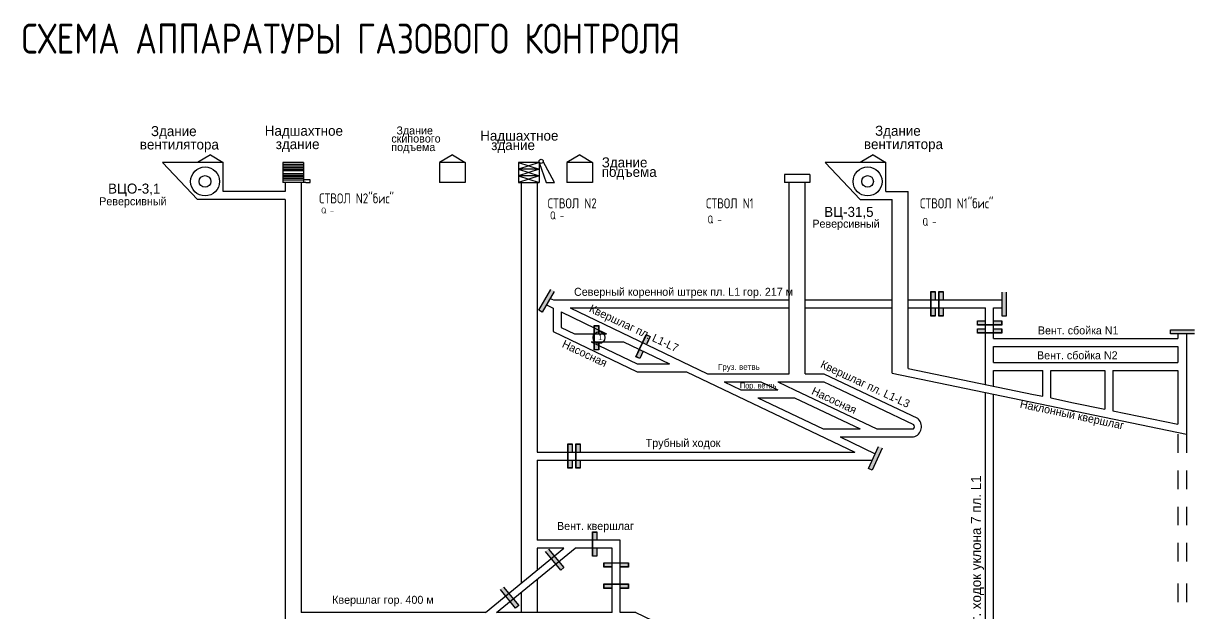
# Model space of a CAD drawing. Header units: millimetres. Extents: x -1340 to 290, y -473 to 375.
# Drawn here: x -683 to -98, y 80 to 375 of the extents above; entities that cross this region are included whole.
import ezdxf

# ---------------------------------------------------------------- set-up
doc = ezdxf.new("R2010")
doc.units = ezdxf.units.MM
for name, color, linetype in [('Двери', 7, 'Continuous'), ('Перемычки', 7, 'Continuous'), ('Условные обозначения', 7, 'Continuous')]:
    doc.layers.add(name, color=color, linetype=linetype)
doc.styles.add('ESKD', font='Eskdwin')

msp = doc.modelspace()

# ---------------------------------------------------------------- hatches: boundary and pattern name
at = {"layer": 'Двери'}
h = msp.add_hatch(color=256, dxfattribs=at)
h.paths.add_polyline_path([(-227.68, 237.09), (-227.68, 241.19), (-229.88, 241.19), (-229.88, 237.09), (-229.78, 237.09), (-229.78, 241.09), (-227.78, 241.09), (-227.78, 237.09)])
h.paths.add_polyline_path([(-229.78, 233.09), (-229.78, 237.09), (-229.88, 237.09), (-229.88, 233.09)])
h.paths.add_polyline_path([(-227.68, 228.99), (-227.68, 233.09), (-227.78, 233.09), (-227.78, 229.09), (-229.78, 229.09), (-229.78, 233.09), (-229.88, 233.09), (-229.88, 228.99)])
h = msp.add_hatch(color=3, dxfattribs=at)
h.paths.add_polyline_path([(-227.78, 241.09), (-229.78, 241.09), (-229.78, 237.09), (-227.78, 237.09)])
h.paths.add_polyline_path([(-229.78, 229.09), (-227.78, 229.09), (-227.78, 233.09), (-229.78, 233.09)])
h = msp.add_hatch(color=256, dxfattribs=at)
h.paths.add_polyline_path([(-223.68, 237.09), (-223.68, 241.19), (-225.88, 241.19), (-225.88, 237.09), (-225.78, 237.09), (-225.78, 241.09), (-223.78, 241.09), (-223.78, 237.09)])
h.paths.add_polyline_path([(-225.78, 233.09), (-225.78, 237.09), (-225.88, 237.09), (-225.88, 233.09)])
h.paths.add_polyline_path([(-223.68, 228.99), (-223.68, 233.09), (-223.78, 233.09), (-223.78, 229.09), (-225.78, 229.09), (-225.78, 233.09), (-225.88, 233.09), (-225.88, 228.99)])
h = msp.add_hatch(color=3, dxfattribs=at)
h.paths.add_polyline_path([(-223.78, 241.09), (-225.78, 241.09), (-225.78, 237.09), (-223.78, 237.09)])
h.paths.add_polyline_path([(-225.78, 229.09), (-223.78, 229.09), (-223.78, 233.09), (-225.78, 233.09)])
h = msp.add_hatch(color=256, dxfattribs=at)
h.paths.add_polyline_path([(-395.87, 220.18), (-395.87, 224.28), (-398.07, 224.28), (-398.07, 220.18), (-397.97, 220.18), (-397.97, 224.18), (-395.97, 224.18), (-395.97, 220.18)])
h.paths.add_polyline_path([(-397.97, 216.18), (-397.97, 220.18), (-398.07, 220.18), (-398.07, 216.18)])
h.paths.add_polyline_path([(-395.87, 212.08), (-395.87, 216.18), (-395.97, 216.18), (-395.97, 212.18), (-397.97, 212.18), (-397.97, 216.18), (-398.07, 216.18), (-398.07, 212.08)])
h = msp.add_hatch(color=3, dxfattribs=at)
h.paths.add_polyline_path([(-395.97, 224.18), (-397.97, 224.18), (-397.97, 220.18), (-395.97, 220.18)])
h.paths.add_polyline_path([(-397.97, 212.18), (-395.97, 212.18), (-395.97, 216.18), (-397.97, 216.18)])
h = msp.add_hatch(color=256, dxfattribs=at)
h.paths.add_polyline_path([(-202.56, 226.66), (-206.66, 226.66), (-206.66, 224.46), (-202.56, 224.46), (-202.56, 224.56), (-206.56, 224.56), (-206.56, 226.56), (-202.56, 226.56)])
h.paths.add_polyline_path([(-198.56, 224.56), (-202.56, 224.56), (-202.56, 224.46), (-198.56, 224.46)])
h.paths.add_polyline_path([(-194.46, 226.66), (-198.56, 226.66), (-198.56, 226.56), (-194.56, 226.56), (-194.56, 224.56), (-198.56, 224.56), (-198.56, 224.46), (-194.46, 224.46)])
h = msp.add_hatch(color=256, dxfattribs=at)
h.paths.add_polyline_path([(-202.56, 222.66), (-206.66, 222.66), (-206.66, 220.46), (-202.56, 220.46), (-202.56, 220.56), (-206.56, 220.56), (-206.56, 222.56), (-202.56, 222.56)])
h.paths.add_polyline_path([(-198.56, 220.56), (-202.56, 220.56), (-202.56, 220.46), (-198.56, 220.46)])
h.paths.add_polyline_path([(-194.46, 222.66), (-198.56, 222.66), (-198.56, 222.56), (-194.56, 222.56), (-194.56, 220.56), (-198.56, 220.56), (-198.56, 220.46), (-194.46, 220.46)])
h = msp.add_hatch(color=3, dxfattribs=at)
h.paths.add_polyline_path([(-206.56, 226.56), (-206.56, 224.56), (-202.56, 224.56), (-202.56, 226.56)])
h.paths.add_polyline_path([(-194.56, 224.56), (-194.56, 226.56), (-198.56, 226.56), (-198.56, 224.56)])
h = msp.add_hatch(color=3, dxfattribs=at)
h.paths.add_polyline_path([(-206.56, 222.56), (-206.56, 220.56), (-202.56, 220.56), (-202.56, 222.56)])
h.paths.add_polyline_path([(-194.56, 220.56), (-194.56, 222.56), (-198.56, 222.56), (-198.56, 220.56)])
h = msp.add_hatch(color=256, dxfattribs=at)
h.paths.add_polyline_path([(-371.84, 215.05), (-370.07, 218.75), (-372.06, 219.7), (-373.82, 216), (-373.73, 215.95), (-372.01, 219.57), (-370.21, 218.7), (-371.93, 215.09)])
h.paths.add_polyline_path([(-375.46, 212.34), (-373.73, 215.95), (-373.82, 216), (-375.55, 212.39)])
h.paths.add_polyline_path([(-375.33, 207.74), (-373.56, 211.44), (-373.65, 211.48), (-375.37, 207.87), (-377.18, 208.73), (-375.46, 212.34), (-375.55, 212.39), (-377.31, 208.69)])
h = msp.add_hatch(color=3, dxfattribs=at)
h.paths.add_polyline_path([(-370.21, 218.7), (-372.01, 219.57), (-373.73, 215.95), (-371.93, 215.09)])
h.paths.add_polyline_path([(-377.18, 208.73), (-375.37, 207.87), (-373.65, 211.48), (-375.46, 212.34)])
h = msp.add_hatch(color=256, dxfattribs=at)
h.paths.add_polyline_path([(-409.05, 161.08), (-409.05, 165.18), (-411.25, 165.18), (-411.25, 161.08), (-411.15, 161.08), (-411.15, 165.08), (-409.15, 165.08), (-409.15, 161.08)])
h.paths.add_polyline_path([(-411.15, 157.08), (-411.15, 161.08), (-411.25, 161.08), (-411.25, 157.08)])
h.paths.add_polyline_path([(-409.05, 152.98), (-409.05, 157.08), (-409.15, 157.08), (-409.15, 153.08), (-411.15, 153.08), (-411.15, 157.08), (-411.25, 157.08), (-411.25, 152.98)])
h = msp.add_hatch(color=256, dxfattribs=at)
h.paths.add_polyline_path([(-409.05, 161.03), (-409.05, 165.13), (-411.25, 165.13), (-411.25, 161.03), (-411.15, 161.03), (-411.15, 165.03), (-409.15, 165.03), (-409.15, 161.03)])
h.paths.add_polyline_path([(-411.15, 157.03), (-411.15, 161.03), (-411.25, 161.03), (-411.25, 157.03)])
h.paths.add_polyline_path([(-409.05, 152.93), (-409.05, 157.03), (-409.15, 157.03), (-409.15, 153.03), (-411.15, 153.03), (-411.15, 157.03), (-411.25, 157.03), (-411.25, 152.93)])
h = msp.add_hatch(color=3, dxfattribs=at)
h.paths.add_polyline_path([(-409.15, 165.08), (-411.15, 165.08), (-411.15, 161.08), (-409.15, 161.08)])
h.paths.add_polyline_path([(-411.15, 153.08), (-409.15, 153.08), (-409.15, 157.08), (-411.15, 157.08)])
h = msp.add_hatch(color=3, dxfattribs=at)
h.paths.add_polyline_path([(-409.15, 165.03), (-411.15, 165.03), (-411.15, 161.03), (-409.15, 161.03)])
h.paths.add_polyline_path([(-411.15, 153.03), (-409.15, 153.03), (-409.15, 157.03), (-411.15, 157.03)])
h = msp.add_hatch(color=256, dxfattribs=at)
h.paths.add_polyline_path([(-405.05, 161.08), (-405.05, 165.18), (-407.25, 165.18), (-407.25, 161.08), (-407.15, 161.08), (-407.15, 165.08), (-405.15, 165.08), (-405.15, 161.08)])
h.paths.add_polyline_path([(-407.15, 157.08), (-407.15, 161.08), (-407.25, 161.08), (-407.25, 157.08)])
h.paths.add_polyline_path([(-405.05, 152.98), (-405.05, 157.08), (-405.15, 157.08), (-405.15, 153.08), (-407.15, 153.08), (-407.15, 157.08), (-407.25, 157.08), (-407.25, 152.98)])
h = msp.add_hatch(color=256, dxfattribs=at)
h.paths.add_polyline_path([(-405.05, 161.03), (-405.05, 165.13), (-407.25, 165.13), (-407.25, 161.03), (-407.15, 161.03), (-407.15, 165.03), (-405.15, 165.03), (-405.15, 161.03)])
h.paths.add_polyline_path([(-407.15, 157.03), (-407.15, 161.03), (-407.25, 161.03), (-407.25, 157.03)])
h.paths.add_polyline_path([(-405.05, 152.93), (-405.05, 157.03), (-405.15, 157.03), (-405.15, 153.03), (-407.15, 153.03), (-407.15, 157.03), (-407.25, 157.03), (-407.25, 152.93)])
h = msp.add_hatch(color=3, dxfattribs=at)
h.paths.add_polyline_path([(-405.15, 165.08), (-407.15, 165.08), (-407.15, 161.08), (-405.15, 161.08)])
h.paths.add_polyline_path([(-407.15, 153.08), (-405.15, 153.08), (-405.15, 157.08), (-407.15, 157.08)])
h = msp.add_hatch(color=3, dxfattribs=at)
h.paths.add_polyline_path([(-405.15, 165.03), (-407.15, 165.03), (-407.15, 161.03), (-405.15, 161.03)])
h.paths.add_polyline_path([(-407.15, 153.03), (-405.15, 153.03), (-405.15, 157.03), (-407.15, 157.03)])
h = msp.add_hatch(color=256, dxfattribs=at)
h.paths.add_polyline_path([(-396.72, 117.06), (-396.72, 121.16), (-398.92, 121.16), (-398.92, 117.06), (-398.82, 117.06), (-398.82, 121.06), (-396.82, 121.06), (-396.82, 117.06)])
h.paths.add_polyline_path([(-398.82, 113.06), (-398.82, 117.06), (-398.92, 117.06), (-398.92, 113.06)])
h.paths.add_polyline_path([(-396.72, 108.96), (-396.72, 113.06), (-396.82, 113.06), (-396.82, 109.06), (-398.82, 109.06), (-398.82, 113.06), (-398.92, 113.06), (-398.92, 108.96)])
h = msp.add_hatch(color=3, dxfattribs=at)
h.paths.add_polyline_path([(-396.82, 121.06), (-398.82, 121.06), (-398.82, 117.06), (-396.82, 117.06)])
h.paths.add_polyline_path([(-398.82, 109.06), (-396.82, 109.06), (-396.82, 113.06), (-398.82, 113.06)])
h = msp.add_hatch(color=256, dxfattribs=at)
h.paths.add_polyline_path([(-385.13, 103.52), (-381.03, 103.52), (-381.03, 105.72), (-385.13, 105.72), (-385.13, 105.62), (-381.13, 105.62), (-381.13, 103.62), (-385.13, 103.62)])
h.paths.add_polyline_path([(-389.13, 105.62), (-385.13, 105.62), (-385.13, 105.72), (-389.13, 105.72)])
h.paths.add_polyline_path([(-393.23, 103.52), (-389.13, 103.52), (-389.13, 103.62), (-393.13, 103.62), (-393.13, 105.62), (-389.13, 105.62), (-389.13, 105.72), (-393.23, 105.72)])
h = msp.add_hatch(color=3, dxfattribs=at)
h.paths.add_polyline_path([(-381.13, 103.62), (-381.13, 105.62), (-385.13, 105.62), (-385.13, 103.62)])
h.paths.add_polyline_path([(-393.13, 105.62), (-393.13, 103.62), (-389.13, 103.62), (-389.13, 105.62)])
h = msp.add_hatch(color=256, dxfattribs=at)
h.paths.add_polyline_path([(-385.13, 92.92), (-381.03, 92.92), (-381.03, 95.12), (-385.13, 95.12), (-385.13, 95.02), (-381.13, 95.02), (-381.13, 93.02), (-385.13, 93.02)])
h.paths.add_polyline_path([(-389.13, 95.02), (-385.13, 95.02), (-385.13, 95.12), (-389.13, 95.12)])
h.paths.add_polyline_path([(-393.23, 92.92), (-389.13, 92.92), (-389.13, 93.02), (-393.13, 93.02), (-393.13, 95.02), (-389.13, 95.02), (-389.13, 95.12), (-393.23, 95.12)])
h = msp.add_hatch(color=3, dxfattribs=at)
h.paths.add_polyline_path([(-381.13, 93.02), (-381.13, 95.02), (-385.13, 95.02), (-385.13, 93.02)])
h.paths.add_polyline_path([(-393.13, 95.02), (-393.13, 93.02), (-389.13, 93.02), (-389.13, 95.02)])
at = {"layer": 'Перемычки'}
h = msp.add_hatch(color=256, dxfattribs=at)
h.paths.add_polyline_path([(-424.01, 230.74), (-421.98, 234.3), (-422.06, 234.35), (-424.05, 230.88), (-425.79, 231.87), (-423.8, 235.35), (-423.88, 235.39), (-425.92, 231.84)])
h.paths.add_polyline_path([(-422.06, 234.35), (-421.98, 234.3), (-417.95, 241.33), (-419.86, 242.42), (-423.88, 235.39), (-423.8, 235.35), (-419.82, 242.29), (-418.08, 241.29)])
h = msp.add_hatch(color=3, dxfattribs=at)
h.paths.add_polyline_path([(-425.79, 231.87), (-424.05, 230.88), (-422.06, 234.35), (-423.8, 235.35)])
h.paths.add_polyline_path([(-420.07, 237.82), (-421.81, 238.82), (-423.8, 235.35), (-422.06, 234.35)])
h.paths.add_polyline_path([(-420.07, 237.82), (-418.08, 241.29), (-419.82, 242.29), (-421.81, 238.82)])
h = msp.add_hatch(color=256, dxfattribs=at)
h.paths.add_polyline_path([(-192.21, 228.87), (-192.21, 232.97), (-192.31, 232.97), (-192.31, 228.97), (-194.31, 228.97), (-194.31, 232.97), (-194.41, 232.97), (-194.41, 228.87)])
h.paths.add_polyline_path([(-192.31, 232.97), (-192.21, 232.97), (-192.21, 241.07), (-194.41, 241.07), (-194.41, 232.97), (-194.31, 232.97), (-194.31, 240.97), (-192.31, 240.97)])
h = msp.add_hatch(color=3, dxfattribs=at)
h.paths.add_polyline_path([(-194.31, 228.97), (-192.31, 228.97), (-192.31, 232.97), (-194.31, 232.97)])
h.paths.add_polyline_path([(-192.31, 236.97), (-194.31, 236.97), (-194.31, 232.97), (-192.31, 232.97)])
h.paths.add_polyline_path([(-192.31, 236.97), (-192.31, 240.97), (-194.31, 240.97), (-194.31, 236.97)])
h = msp.add_hatch(color=256, dxfattribs=at)
h.paths.add_polyline_path([(-110.34, 219.98), (-106.24, 219.98), (-106.24, 220.08), (-110.24, 220.08), (-110.23, 222.08), (-106.23, 222.08), (-106.23, 222.18), (-110.33, 222.18)])
h.paths.add_polyline_path([(-106.24, 220.08), (-106.24, 219.98), (-98.14, 219.97), (-98.13, 222.17), (-106.23, 222.18), (-106.23, 222.08), (-98.23, 222.07), (-98.24, 220.07)])
h = msp.add_hatch(color=3, dxfattribs=at)
h.paths.add_polyline_path([(-110.23, 222.08), (-110.24, 220.08), (-106.24, 220.08), (-106.23, 222.08)])
h.paths.add_polyline_path([(-102.24, 220.07), (-102.23, 222.07), (-106.23, 222.08), (-106.24, 220.08)])
h.paths.add_polyline_path([(-102.24, 220.07), (-98.24, 220.07), (-98.23, 222.07), (-102.23, 222.07)])
h = msp.add_hatch(color=256, dxfattribs=at)
h.paths.add_polyline_path([(-259.14, 151.88), (-257.44, 155.61), (-257.53, 155.65), (-259.19, 152.01), (-261.01, 152.84), (-259.35, 156.48), (-259.44, 156.52), (-261.14, 152.79)])
h.paths.add_polyline_path([(-257.53, 155.65), (-257.44, 155.61), (-254.07, 162.98), (-256.08, 163.89), (-259.44, 156.52), (-259.35, 156.48), (-256.03, 163.76), (-254.21, 162.93)])
h = msp.add_hatch(color=3, dxfattribs=at)
h.paths.add_polyline_path([(-261.01, 152.84), (-259.19, 152.01), (-257.53, 155.65), (-259.35, 156.48)])
h.paths.add_polyline_path([(-255.87, 159.29), (-257.69, 160.12), (-259.35, 156.48), (-257.53, 155.65)])
h.paths.add_polyline_path([(-255.87, 159.29), (-254.21, 162.93), (-256.03, 163.76), (-257.69, 160.12)])
h = msp.add_hatch(color=256, dxfattribs=at)
h.paths.add_polyline_path([(-413.12, 103.26), (-415.72, 106.43), (-415.8, 106.36), (-413.27, 103.27), (-414.81, 102), (-417.35, 105.1), (-417.42, 105.03), (-414.83, 101.86)])
h.paths.add_polyline_path([(-415.8, 106.36), (-415.72, 106.43), (-420.86, 112.69), (-422.56, 111.3), (-417.42, 105.03), (-417.35, 105.1), (-422.42, 111.29), (-420.87, 112.55)])
h = msp.add_hatch(color=3, dxfattribs=at)
h.paths.add_polyline_path([(-414.81, 102), (-413.27, 103.27), (-415.8, 106.36), (-417.35, 105.1)])
h.paths.add_polyline_path([(-418.34, 109.46), (-419.88, 108.19), (-417.35, 105.1), (-415.8, 106.36)])
h.paths.add_polyline_path([(-418.34, 109.46), (-420.87, 112.55), (-422.42, 111.29), (-419.88, 108.19)])
h = msp.add_hatch(color=256, dxfattribs=at)
h.paths.add_polyline_path([(-435.7, 84.26), (-438.29, 87.43), (-438.37, 87.37), (-435.84, 84.28), (-437.38, 83.01), (-439.92, 86.1), (-440, 86.04), (-437.4, 82.87)])
h.paths.add_polyline_path([(-438.37, 87.37), (-438.29, 87.43), (-443.43, 93.7), (-445.13, 92.31), (-440, 86.04), (-439.92, 86.1), (-444.99, 92.29), (-443.44, 93.56)])
h = msp.add_hatch(color=3, dxfattribs=at)
h.paths.add_polyline_path([(-437.38, 83.01), (-435.84, 84.28), (-438.37, 87.37), (-439.92, 86.1)])
h.paths.add_polyline_path([(-440.91, 90.46), (-442.45, 89.2), (-439.92, 86.1), (-438.37, 87.37)])
h.paths.add_polyline_path([(-440.91, 90.46), (-443.44, 93.56), (-444.99, 92.29), (-442.45, 89.2)])

# ---------------------------------------------------------------- linework, layer by layer
for p, q in [((-583.42, 305.82), (-613.81, 305.82)), ((-613.81, 305.82), (-596.27, 287.32)), ((-589.77, 309.59), (-596.27, 305.82)), ((-583.42, 305.82), (-596.27, 305.82)), ((-589.77, 309.59), (-583.42, 305.82)), ((-583.42, 291.32), (-583.42, 305.82)), ((-543.41, 305.82), (-553.67, 305.82)), ((-553.67, 305.82), (-553.67, 295.82)), ((-543.41, 304.67), (-553.67, 304.67)), ((-543.41, 305.82), (-543.41, 295.82)), ((-468.91, 309.59), (-475.41, 305.82)), ((-462.56, 305.82), (-475.41, 305.82)), ((-475.41, 305.82), (-475.41, 295.82)), ((-468.91, 309.59), (-462.56, 305.82)), ((-462.56, 305.82), (-462.56, 295.82)), ((-425.6, 305.82), (-435.86, 305.82)), ((-435.86, 305.82), (-435.86, 295.82)), ((-435.86, 305.82), (-425.6, 302.49)), ((-425.6, 305.82), (-435.86, 302.49)), ((-425.6, 305.82), (-425.6, 295.82)), ((-425.6, 305.82), (-422.04, 295.81)), ((-417.87, 295.81), (-423.56, 306.31)), ((-405.33, 309.59), (-411.83, 305.82)), ((-411.83, 305.82), (-411.83, 295.82)), ((-398.98, 305.82), (-411.83, 305.82)), ((-405.33, 309.59), (-398.98, 305.82)), ((-398.98, 305.82), (-398.98, 295.82)), ((-252.37, 305.82), (-282.76, 305.82)), ((-282.76, 305.82), (-265.22, 287.32)), ((-258.72, 309.59), (-265.22, 305.82)), ((-252.37, 305.82), (-265.22, 305.82)), ((-258.72, 309.59), (-252.37, 305.82)), ((-252.37, 291.32), (-252.37, 305.82)), ((-543.41, 303.84), (-553.67, 303.84)), ((-543.41, 303.1), (-553.67, 303.1)), ((-543.41, 302.26), (-553.67, 302.26)), ((-543.41, 301.52), (-553.67, 301.52)), ((-543.41, 300.14), (-553.67, 300.14)), ((-543.41, 299.31), (-553.67, 299.31)), ((-543.41, 298.57), (-553.67, 298.57)), ((-425.6, 302.49), (-435.86, 302.49)), ((-425.6, 302.49), (-435.86, 299.15)), ((-435.86, 302.49), (-425.6, 299.15)), ((-425.6, 299.15), (-435.86, 299.15)), ((-435.86, 299.15), (-425.6, 295.82)), ((-425.6, 299.15), (-435.86, 295.82)), ((-290.33, 299.82), (-303.08, 299.82)), ((-303.08, 299.82), (-303.08, 295.82)), ((-290.33, 299.82), (-290.33, 295.82)), ((-543.41, 297.73), (-553.67, 297.73)), ((-543.41, 296.99), (-553.67, 296.99)), ((-542.21, 295.82), (-553.67, 295.82)), ((-553.67, 295.82), (-553.67, 295.82)), ((-552.56, 295.82), (-552.56, 291.32)), ((-544.56, 295.82), (-544.56, 80.89)), ((-540.05, 297.08), (-543.41, 297.08)), ((-542.21, 295.82), (-540.05, 295.82)), ((-540.05, 295.82), (-540.05, 297.08)), ((-462.56, 295.82), (-475.41, 295.82)), ((-475.41, 295.82), (-475.41, 295.82)), ((-435.86, 295.82), (-435.86, 295.82)), ((-435.86, 295.82), (-425.6, 295.82)), ((-434.56, 295.82), (-434.56, 95.59)), ((-426.56, 295.82), (-426.56, 161.03)), ((-422.04, 295.81), (-417.87, 295.81)), ((-398.98, 295.82), (-411.83, 295.82)), ((-411.83, 295.82), (-411.83, 295.82)), ((-290.5, 295.82), (-303.08, 295.82)), ((-290.33, 295.82), (-303.08, 295.82)), ((-300.74, 200.18), (-300.74, 295.82)), ((-292.74, 200.18), (-292.74, 295.82)), ((-552.56, 287.32), (-596.27, 287.32)), ((-552.56, 291.32), (-583.42, 291.32)), ((-556.56, 291.32), (-583.42, 291.32)), ((-552.56, 287.32), (-552.56, -106.45)), ((-265.22, 287.32), (-249.26, 287.32)), ((-252.37, 291.32), (-241.26, 291.32)), ((-249.26, 200.45), (-249.26, 287.32)), ((-241.26, 202.79), (-241.26, 291.32)), ((-421.94, 234.56), (-418.63, 232.97)), ((-420.06, 237.84), (-418.51, 237.09)), ((-418.51, 237.09), (-300.74, 237.09)), ((-292.74, 237.09), (-249.26, 237.09)), ((-241.26, 237.09), (-194.31, 237.09)), ((-418.63, 232.97), (-418.63, 221.23)), ((-414.63, 231.06), (-414.63, 223.32)), ((-414.63, 231.06), (-391.88, 220.18)), ((-410.17, 233.09), (-300.74, 233.09)), ((-410.17, 233.09), (-341.55, 200.18)), ((-292.74, 233.09), (-249.26, 233.09)), ((-241.26, 233.09), (-202.56, 233.09)), ((-202.56, 194.8), (-202.56, 233.09)), ((-198.56, 217.71), (-198.56, 233.09)), ((-198.56, 233.09), (-194.31, 233.09)), ((-414.63, 223.32), (-408.03, 220.18)), ((-418.63, 221.23), (-376.58, 201.18)), ((-408.03, 220.18), (-391.88, 220.18)), ((-198.56, 217.71), (-138.56, 217.71)), ((-138.56, 217.71), (-106.5, 217.71)), ((-106.5, 220.08), (-106.5, 217.71)), ((-102.13, 220.07), (-102.13, 163.43)), ((-399.65, 216.18), (-383.49, 216.18)), ((-399.65, 216.18), (-376.58, 205.18)), ((-383.49, 216.18), (-360.43, 205.18)), ((-198.56, 213.71), (-106.5, 213.71)), ((-198.56, 205.71), (-198.56, 213.71)), ((-106.5, 213.71), (-106.5, 205.71)), ((-376.58, 205.18), (-360.43, 205.18)), ((-198.56, 205.71), (-198.56, 208.18)), ((-198.56, 205.71), (-106.5, 205.71)), ((-106.5, 208.18), (-106.5, 205.71)), ((-376.58, 201.18), (-352.04, 201.18)), ((-352.04, 201.18), (-267.85, 161.03)), ((-341.55, 200.18), (-300.74, 200.18)), ((-292.74, 200.18), (-283.32, 200.18)), ((-283.32, 200.18), (-236.64, 177.92)), ((-249.26, 200.45), (-102.13, 169.89)), ((-241.26, 202.79), (-178.56, 189.84)), ((-198.56, 201.71), (-174, 201.71)), ((-198.56, 193.97), (-198.56, 201.71)), ((-174, 188.9), (-174, 201.71)), ((-170, 188.08), (-170, 201.71)), ((-170, 201.71), (-158.56, 201.71)), ((-158.56, 201.71), (-143.01, 201.71)), ((-143.01, 201.71), (-143.01, 182.41)), ((-139.01, 201.71), (-139.01, 181.67)), ((-139.01, 201.71), (-106.5, 201.71)), ((-106.5, 201.71), (-106.5, 174.96)), ((-333.17, 196.18), (-314.8, 196.18)), ((-333.17, 196.18), (-324.78, 192.18)), ((-314.8, 196.18), (-306.41, 192.18)), ((-306.41, 196.18), (-298.03, 192.18)), ((-306.41, 196.18), (-283.32, 196.18)), ((-283.32, 196.18), (-274.93, 192.18)), ((-202.56, 194.8), (-202.56, 196.18)), ((-198.56, 193.97), (-198.56, 196.18)), ((-324.78, 192.18), (-306.41, 192.18)), ((-316.39, 188.18), (-298.03, 188.18)), ((-316.39, 188.18), (-283.65, 172.56)), ((-298.03, 192.18), (-256.89, 172.56)), ((-298.03, 188.18), (-265.28, 172.56)), ((-274.93, 192.18), (-238.6, 174.85)), ((-202.56, 20.89), (-202.56, 190.8)), ((-198.56, 20.89), (-198.56, 189.97)), ((-178.56, 189.84), (-174, 188.9)), ((-170, 188.08), (-158.56, 185.71)), ((-158.56, 185.71), (-143.01, 182.5)), ((-139.01, 181.67), (-106.5, 174.96)), ((-283.65, 172.56), (-265.28, 172.56)), ((-256.89, 172.56), (-238.6, 172.56)), ((-106.5, 169.89), (-106.5, 160.63)), ((-102.13, 169.89), (-102.13, 160.63)), ((-275.26, 168.56), (-238.56, 168.56)), ((-275.26, 168.56), (-257.67, 160.17)), ((-426.56, 161.03), (-267.85, 161.03)), ((-426.56, 157.03), (-259.46, 157.03)), ((-426.56, 157.03), (-426.56, 117.06)), ((-426.56, 157.03), (-426.56, 155.18)), ((-259.46, 157.03), (-259.16, 156.89)), ((-106.5, 151.8), (-106.5, 142.53)), ((-102.13, 151.8), (-102.13, 142.53)), ((-106.5, 133.71), (-106.5, 124.44)), ((-102.13, 133.71), (-102.13, 124.44)), ((-385.13, 117.06), (-426.56, 117.06)), ((-385.13, 80.89), (-385.13, 117.06)), ((-452.5, 80.89), (-413.24, 113.06)), ((-446.96, 80.89), (-407.69, 113.06)), ((-426.56, 113.06), (-426.56, 102.14)), ((-413.24, 113.06), (-426.56, 113.06)), ((-389.13, 113.06), (-407.69, 113.06)), ((-389.13, 80.89), (-389.13, 113.06)), ((-106.5, 115.61), (-106.5, 106.34)), ((-102.13, 115.61), (-102.13, 106.34)), ((-426.56, 97.6), (-426.56, 80.89)), ((-426.56, 97.6), (-426.56, 94.96)), ((-106.5, 95.26), (-106.5, 85.99)), ((-102.13, 95.26), (-102.13, 85.99)), ((-434.56, 91.04), (-434.56, 80.89)), ((-434.56, 91.04), (-434.56, 90.62)), ((-452.5, 80.89), (-544.56, 80.89)), ((-389.13, 80.89), (-446.96, 80.89)), ((-377.34, 80.89), (-385.13, 80.89)), ((-377.34, 80.89), (-335.41, 60.89))]:
    msp.add_line(p, q)
for centre, radius in [((-424.6, 306.34), 1.04), ((-592.55, 296.27), 7.24), ((-592.55, 296.27), 2.91), ((-261.5, 296.27), 7.24), ((-261.5, 296.27), 2.91), ((-395.68, 218.24), 2.97)]:
    msp.add_circle(centre, radius)
for centre, radius, start, end in [((-239.85, 173.7), 5.3, 284.0993, 52.75498), ((-239.64, 173.7), 1.55, 312.40661, 47.59339)]:
    msp.add_arc(centre, radius, start, end)
at = {"layer": 'Двери'}
for points in [[(-227.68, 233.09), (-227.68, 228.99), (-229.88, 228.99), (-229.88, 241.19), (-227.68, 241.19), (-227.68, 237.09)], [(-227.78, 233.09), (-227.78, 229.09), (-229.78, 229.09), (-229.78, 241.09), (-227.78, 241.09), (-227.78, 237.09)], [(-223.68, 233.09), (-223.68, 228.99), (-225.88, 228.99), (-225.88, 241.19), (-223.68, 241.19), (-223.68, 237.09)], [(-223.78, 233.09), (-223.78, 229.09), (-225.78, 229.09), (-225.78, 241.09), (-223.78, 241.09), (-223.78, 237.09)], [(-395.87, 216.18), (-395.87, 212.08), (-398.07, 212.08), (-398.07, 224.28), (-395.87, 224.28), (-395.87, 220.18)], [(-395.97, 216.18), (-395.97, 212.18), (-397.97, 212.18), (-397.97, 224.18), (-395.97, 224.18), (-395.97, 220.18)], [(-198.56, 226.66), (-194.46, 226.66), (-194.46, 224.46), (-206.66, 224.46), (-206.66, 226.66), (-202.56, 226.66)], [(-198.56, 222.66), (-194.46, 222.66), (-194.46, 220.46), (-206.66, 220.46), (-206.66, 222.66), (-202.56, 222.66)], [(-198.56, 226.56), (-194.56, 226.56), (-194.56, 224.56), (-206.56, 224.56), (-206.56, 226.56), (-202.56, 226.56)], [(-198.56, 222.56), (-194.56, 222.56), (-194.56, 220.56), (-206.56, 220.56), (-206.56, 222.56), (-202.56, 222.56)], [(-373.56, 211.44), (-375.33, 207.74), (-377.31, 208.69), (-372.06, 219.7), (-370.07, 218.75), (-371.84, 215.05)], [(-373.65, 211.48), (-375.37, 207.87), (-377.18, 208.73), (-372.01, 219.57), (-370.21, 218.7), (-371.93, 215.09)], [(-409.05, 157.08), (-409.05, 152.98), (-411.25, 152.98), (-411.25, 165.18), (-409.05, 165.18), (-409.05, 161.08)], [(-409.05, 157.03), (-409.05, 152.93), (-411.25, 152.93), (-411.25, 165.13), (-409.05, 165.13), (-409.05, 161.03)], [(-409.15, 157.08), (-409.15, 153.08), (-411.15, 153.08), (-411.15, 165.08), (-409.15, 165.08), (-409.15, 161.08)], [(-409.15, 157.03), (-409.15, 153.03), (-411.15, 153.03), (-411.15, 165.03), (-409.15, 165.03), (-409.15, 161.03)], [(-405.05, 157.08), (-405.05, 152.98), (-407.25, 152.98), (-407.25, 165.18), (-405.05, 165.18), (-405.05, 161.08)], [(-405.05, 157.03), (-405.05, 152.93), (-407.25, 152.93), (-407.25, 165.13), (-405.05, 165.13), (-405.05, 161.03)], [(-405.15, 157.08), (-405.15, 153.08), (-407.15, 153.08), (-407.15, 165.08), (-405.15, 165.08), (-405.15, 161.08)], [(-405.15, 157.03), (-405.15, 153.03), (-407.15, 153.03), (-407.15, 165.03), (-405.15, 165.03), (-405.15, 161.03)], [(-396.72, 113.06), (-396.72, 108.96), (-398.92, 108.96), (-398.92, 121.16), (-396.72, 121.16), (-396.72, 117.06)], [(-396.82, 113.06), (-396.82, 109.06), (-398.82, 109.06), (-398.82, 121.06), (-396.82, 121.06), (-396.82, 117.06)], [(-389.13, 103.52), (-393.23, 103.52), (-393.23, 105.72), (-381.03, 105.72), (-381.03, 103.52), (-385.13, 103.52)], [(-389.13, 103.62), (-393.13, 103.62), (-393.13, 105.62), (-381.13, 105.62), (-381.13, 103.62), (-385.13, 103.62)], [(-389.13, 92.92), (-393.23, 92.92), (-393.23, 95.12), (-381.03, 95.12), (-381.03, 92.92), (-385.13, 92.92)], [(-389.13, 93.02), (-393.13, 93.02), (-393.13, 95.02), (-381.13, 95.02), (-381.13, 93.02), (-385.13, 93.02)]]:
    msp.add_lwpolyline(points, dxfattribs=at)
at = {"layer": 'Перемычки'}
for points in [[(-418.08, 241.29), (-424.05, 230.88), (-425.79, 231.87), (-419.82, 242.29)], [(-192.31, 240.97), (-192.31, 228.97), (-194.31, 228.97), (-194.31, 240.97)], [(-98.24, 220.07), (-110.24, 220.08), (-110.23, 222.08), (-98.23, 222.07)], [(-254.21, 162.93), (-259.19, 152.01), (-261.01, 152.84), (-256.03, 163.76)], [(-420.87, 112.55), (-413.27, 103.27), (-414.81, 102), (-422.42, 111.29)], [(-443.44, 93.56), (-435.84, 84.28), (-437.38, 83.01), (-444.99, 92.29)]]:
    msp.add_lwpolyline(points, dxfattribs=at)

# ---------------------------------------------------------------- texts
for s, height, p in [('Здание', 5, (-619.56, 318.92)), ('Надшахтное', 5, (-562.7, 319.1)), ('Здание', 4, (-496.92, 319.75)), ('Здание', 5, (-257.76, 319.1)), ('вентилятора', 5, (-625.13, 312.25)), ('здание', 5, (-557.18, 312.43)), ('скипового', 4, (-499.45, 315.71)), ('Надшахтное', 5, (-455.05, 316.68)), ('вентилятора', 5, (-263.34, 312.43)), ('подъема', 4, (-499.45, 311.44)), ('здание', 5, (-449.54, 311.95)), ('Здание', 5, (-394.31, 303.29)), ('подъема', 5, (-394.33, 298.56)), ('ВЦО-3,1', 5, (-640.99, 290.2)), ('Реверсивный', 4, (-645.41, 284.36)), ('ВЦ-31,5', 5, (-283.17, 278.56)), ('Реверсивный', 4, (-289.1, 273.17)), ('Северный коренной штрек пл. L1 гор. 217 м', 4, (-408.18, 239.11)), ('Вент. сбойка N1', 4, (-176.43, 219.83)), ('1', 3, (-396.11, 216.95)), ('Вент. сбойка N2', 4, (-176.86, 207.38)), ('Груз. ветвь', 3, (-336.26, 202.08)), ('Трубный ходок', 4, (-372.38, 163.59)), ('Вент. квершлаг', 4, (-416.68, 122.09)), ('Квершлаг гор. 400 м', 4, (-529, 85.2))]:
    msp.add_text(s, height=height).set_placement(p)
at = {"style": 'ESKD'}
for s, height, p in [('СТВОЛ N2"бис"', 5, (-535.54, 285.3)), ('СТВОЛ N2', 5, (-421.35, 282.81)), ('СТВОЛ N1', 5, (-342.23, 282.81)), ('СТВОЛ N1"бис"', 5, (-235.31, 282.81)), ('Q - ', 3, (-534.54, 280.25)), ('Q - ', 4, (-420.15, 277.3)), ('Q - ', 4, (-341.46, 275.29)), ('Q -', 4, (-234.09, 274.09))]:
    msp.add_text(s, height=height, dxfattribs=at).set_placement(p)
for s, height, rotation, p in [('Квершлаг пл. L1-L7', 4, 335, (-401, 231.33)), ('Насосная', 4, 334.72783, (-414.54, 213.65)), ('Квершлаг пл. L1-L3', 4, 335, (-285.43, 203.47)), ('Насосная', 4, 335, (-289.88, 190.14)), ('Наклонный квершлаг', 4, 348, (-185.65, 183.28)), ('Вент. ходок уклона 7 пл. L1', 5, 90, (-204.82, 63.86))]:
    msp.add_text(s, height=height, rotation=rotation).set_placement(p)
at = {"width": 0.8}
msp.add_text('Пор. ветвь', height=3, dxfattribs=at).set_placement((-325.31, 192.8))
at = {"layer": 'Условные обозначения', "lineweight": 25, "style": 'ESKD'}
msp.add_text('СХЕМА АППАРАТУРЫ ГАЗОВОГО КОНТРОЛЯ', height=15, dxfattribs=at).set_placement((-684.19, 360.15))

doc.saveas('drawing.dxf')
